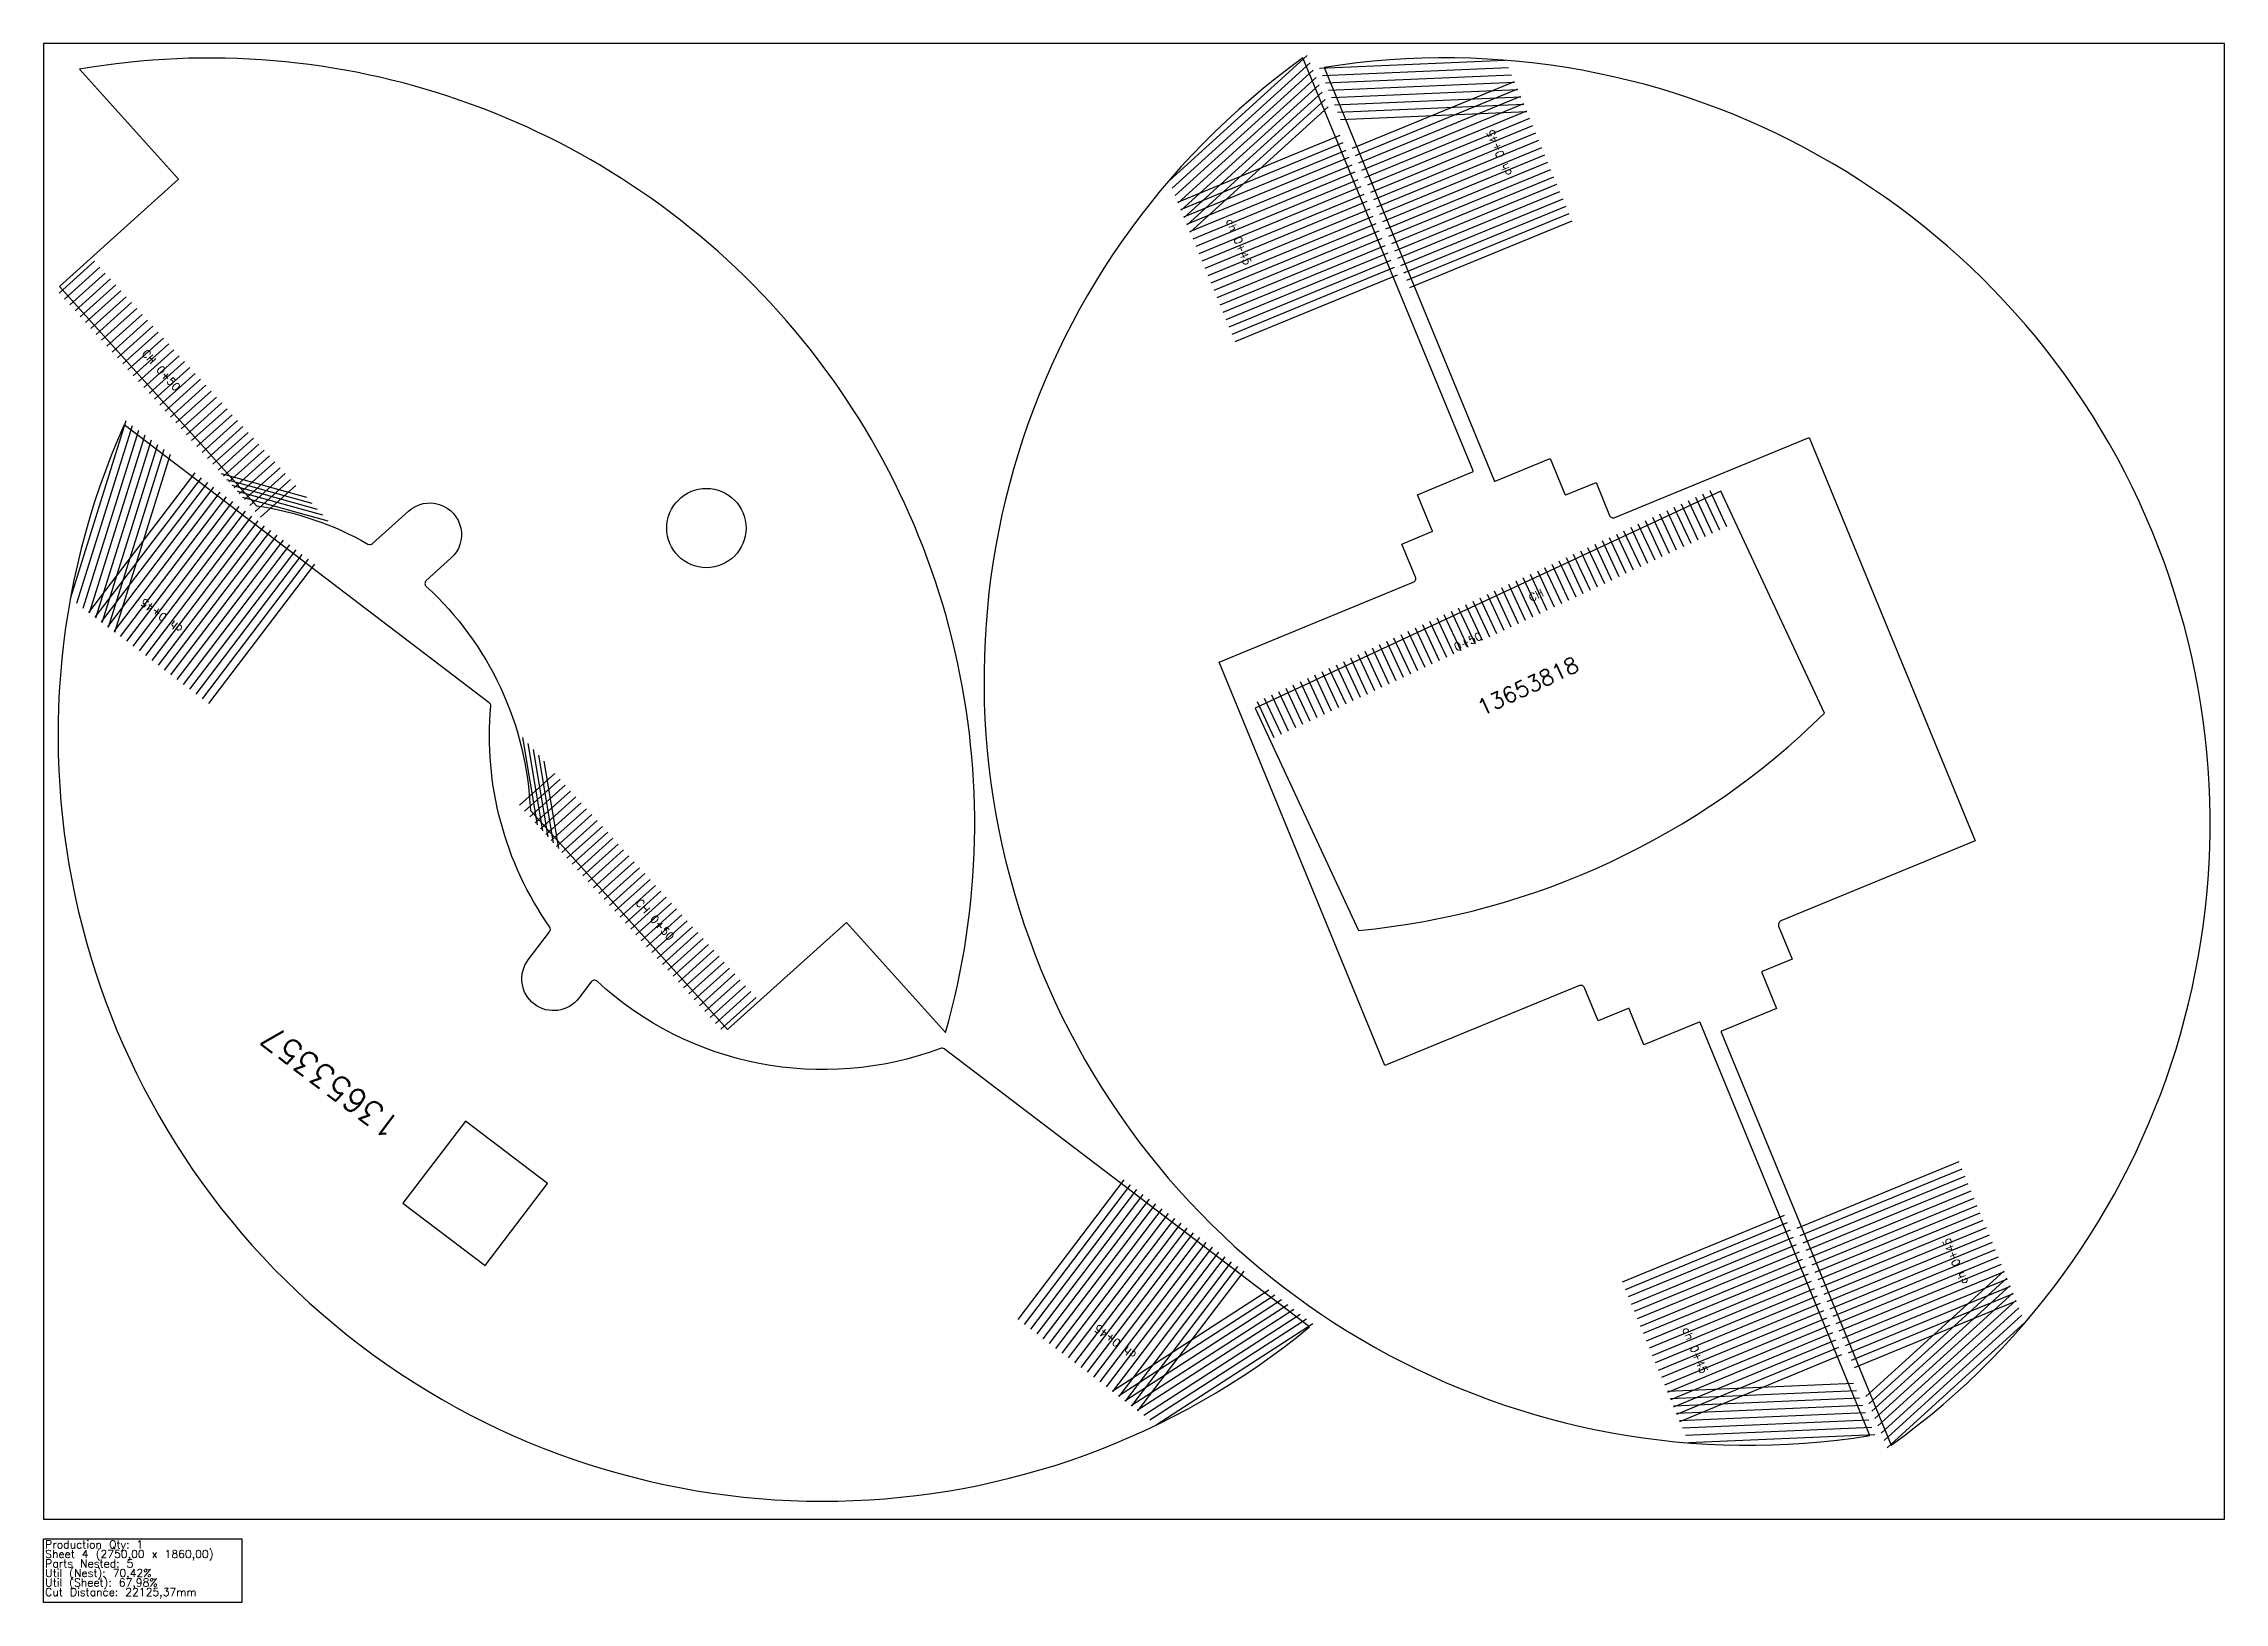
# Model space of a CAD drawing. Header units: millimetres. Extents: x 8663 to 11413, y -105 to 1860.
import ezdxf

# ---------------------------------------------------------------- set-up
doc = ezdxf.new("R2010")
doc.units = ezdxf.units.MM
for name, color, linetype in [('13653357', 7, 'Continuous'), ('13653818', 7, 'Continuous'), ('Chanfro', 7, 'Continuous'), ('sheet', 24, 'Continuous'), ('Stats', 7, 'Continuous'), ('Texto', 7, 'Continuous')]:
    doc.layers.add(name, color=color, linetype=linetype)
doc.styles.get("Standard").update_dxf_attribs({"font": 'txt.shx'})

msp = doc.modelspace()

# ---------------------------------------------------------------- linework, layer by layer
at = {"layer": '13653357', "color": 7}
for points in [[(10599.1, 672.5), (10354, 571.6), (10144.7, 1080.2), (10389.7, 1181, 0.414214), (10392.4, 1187.6), (10375.3, 1229.2), (10413.2, 1244.8, 0.414214), (10413.7, 1246.1), (10395.1, 1291.4), (10464.4, 1320, 0.414214), (10465, 1321.3), (10250.6, 1842, 0.791169), (10965.6, 105.2), (10751.3, 625.9, 0.414214), (10750, 626.4), (10680.6, 597.9), (10662, 643.2, 0.414214), (10660.6, 643.7), (10622.7, 628.1), (10605.6, 669.7, 0.414214)], [(10643.8, 1262.6), (10888.8, 1363.5), (11098.2, 854.9), (10853.2, 754, 0.414214), (10850.4, 747.5), (10867.6, 705.9), (10829.7, 690.3, 0.414214), (10829.1, 689), (10847.8, 643.7), (10778.4, 615.1, 0.414214), (10777.9, 613.8), (10992.2, 93.1, 0.791169), (10277.2, 1829.9), (10491.6, 1309.2, 0.414214), (10492.9, 1308.6), (10562.2, 1337.2), (10580.9, 1291.9, 0.414214), (10582.2, 1291.3), (10620.1, 1306.9), (10637.2, 1265.3, 0.414214)], [(9300.7, 746.3, -0.176475), (9226.3, 1024.7, 0.257691), (9224.4, 1029.1), (8763.9, 1379.5, 0.791169), (10258.7, 242.2), (9798.1, 592.6, 0.257691), (9793.4, 593.3, -0.282918), (9360.4, 677.9, 0.442032), (9353.1, 677.3), (9337.4, 656.7, -0.999998), (9273.7, 705.1), (9300.6, 740.4, 0.326039)]]:
    msp.add_lwpolyline(points, format="xyb", close=True, dxfattribs=at)
msp.add_lwpolyline([(9297.8, 422.9), (9194.3, 501.6), (9115.6, 398.2), (9219.1, 319.5)], close=True, dxfattribs=at)
at = {"layer": '13653818', "color": 7}
for points in [[(9276.3, 893.4), (9524.9, 617), (9675.1, 752), (9799.9, 613.2, 0.55221), (8707.8, 1827.8), (8832.7, 1689), (8682.4, 1553.9), (8931, 1277.5, -0.092445), (9071.4, 1229.2, 0.322577), (9077.2, 1229.8), (9122.7, 1270.7, -1.000002), (9176.2, 1211.2), (9145, 1183.1, 0.443132), (9145, 1175.7, -0.199872)], [(10320.8, 742.1, 0.172894), (10908.1, 1016), (10777.5, 1296), (10190.2, 1022.1)]]:
    msp.add_lwpolyline(points, format="xyb", close=True, dxfattribs=at)
msp.add_circle((9498.3, 1249.3), 50, dxfattribs=at)
at = {"layer": 'Chanfro', "color": 1}
for p, q in [((10081.9, 1687.1), (10255.8, 1845.2)), ((10085.7, 1677.8), (10259.6, 1835.9)), ((10089.5, 1668.6), (10263.4, 1826.7)), ((10093.3, 1659.3), (10267.2, 1817.5)), ((10506.1, 1838.7), (10271.3, 1828.5)), ((10509.9, 1829.4), (10275.1, 1819.3)), ((10513.7, 1820.2), (10278.9, 1810)), ((10097.1, 1650.1), (10271, 1808.2)), ((10100.9, 1640.8), (10274.8, 1799)), ((10104.7, 1631.6), (10278.6, 1789.7)), ((10517.5, 1811), (10282.7, 1800.8)), ((10521.3, 1801.7), (10286.5, 1791.6)), ((10525.1, 1792.5), (10290.3, 1782.3)), ((10517.1, 1811.9), (10312.8, 1727.7)), ((10520.9, 1802.6), (10316.6, 1718.5)), ((10524.8, 1793.4), (10320.4, 1709.3)), ((10108.5, 1622.4), (10282.4, 1780.5)), ((10528.9, 1783.2), (10294.1, 1773.1)), ((10532.7, 1774), (10297.9, 1763.8)), ((10528.6, 1784.1), (10324.2, 1700)), ((10532.4, 1774.9), (10328, 1690.8)), ((10536.2, 1765.6), (10331.8, 1681.5)), ((10092.9, 1660.3), (10297.3, 1744.4)), ((10096.7, 1651), (10301.1, 1735.2)), ((10540, 1756.4), (10335.6, 1672.3)), ((10543.8, 1747.2), (10339.4, 1663)), ((10547.6, 1737.9), (10343.2, 1653.8)), ((10100.5, 1641.8), (10304.9, 1725.9)), ((10104.3, 1632.5), (10308.7, 1716.7)), ((10108.1, 1623.3), (10312.5, 1707.4)), ((10551.4, 1728.7), (10347, 1644.5)), ((10555.2, 1719.4), (10350.9, 1635.3)), ((10559, 1710.2), (10354.7, 1626)), ((10112, 1614), (10316.3, 1698.2)), ((10115.8, 1604.8), (10320.1, 1688.9)), ((10119.6, 1595.5), (10323.9, 1679.7)), ((10562.8, 1700.9), (10358.5, 1616.8)), ((10566.6, 1691.7), (10362.3, 1607.5)), ((10570.4, 1682.4), (10366.1, 1598.3)), ((10123.4, 1586.3), (10327.7, 1670.4)), ((10127.2, 1577), (10331.5, 1661.2)), ((10131, 1567.8), (10335.3, 1651.9)), ((10574.2, 1673.2), (10369.9, 1589)), ((10578.1, 1663.9), (10373.7, 1579.8)), ((10581.9, 1654.7), (10377.5, 1570.5)), ((10134.8, 1558.5), (10339.2, 1642.7)), ((10138.6, 1549.3), (10343, 1633.4)), ((10142.4, 1540.1), (10346.8, 1624.2)), ((10585.7, 1645.4), (10381.3, 1561.3)), ((10589.5, 1636.2), (10385.1, 1552.1)), ((10146.2, 1530.8), (10350.6, 1614.9)), ((10150, 1521.6), (10354.4, 1605.7)), ((10153.8, 1512.3), (10358.2, 1596.4)), ((8726.6, 1585.6), (8682, 1545.5)), ((8733.3, 1578.1), (8688.7, 1538)), ((8740, 1570.7), (8695.4, 1530.6)), ((10157.6, 1503.1), (10362, 1587.2)), ((10161.4, 1493.8), (10365.8, 1578)), ((10165.2, 1484.6), (10369.6, 1568.7)), ((8746.7, 1563.3), (8702.1, 1523.2)), ((8753.4, 1555.8), (8708.7, 1515.7)), ((8760, 1548.4), (8715.4, 1508.3)), ((8766.7, 1541), (8722.1, 1500.8)), ((8773.4, 1533.5), (8728.8, 1493.4)), ((8780.1, 1526.1), (8735.5, 1486)), ((8786.8, 1518.7), (8742.2, 1478.5)), ((8793.5, 1511.2), (8748.9, 1471.1)), ((8800.2, 1503.8), (8755.5, 1463.7)), ((8806.8, 1496.3), (8762.2, 1456.2)), ((8813.5, 1488.9), (8768.9, 1448.8)), ((8820.2, 1481.5), (8775.6, 1441.4)), ((8826.9, 1474), (8782.3, 1433.9)), ((8833.6, 1466.6), (8789, 1426.5)), ((8840.3, 1459.2), (8795.7, 1419)), ((8847, 1451.7), (8802.3, 1411.6)), ((8853.6, 1444.3), (8809, 1404.2)), ((8860.3, 1436.9), (8815.7, 1396.7)), ((8867, 1429.4), (8822.4, 1389.3)), ((8873.7, 1422), (8829.1, 1381.9)), ((8880.4, 1414.5), (8835.8, 1374.4)), ((8887.1, 1407.1), (8842.5, 1367)), ((8696.6, 1160.6), (8766.7, 1384.9)), ((8704.5, 1154.5), (8774.7, 1378.8)), ((8893.8, 1399.7), (8849.1, 1359.6)), ((8900.4, 1392.2), (8855.8, 1352.1)), ((8907.1, 1384.8), (8862.5, 1344.7)), ((8913.8, 1377.4), (8869.2, 1337.2)), ((8712.5, 1148.4), (8782.6, 1372.8)), ((8720.4, 1142.4), (8790.6, 1366.7)), ((8728.4, 1136.3), (8798.5, 1360.7)), ((8736.3, 1130.3), (8806.5, 1354.6)), ((8744.3, 1124.2), (8814.4, 1348.6)), ((8920.5, 1369.9), (8875.9, 1329.8)), ((8927.2, 1362.5), (8882.6, 1322.4)), ((8933.9, 1355.1), (8889.3, 1314.9)), ((8940.6, 1347.6), (8895.9, 1307.5)), ((8752.3, 1118.2), (8822.4, 1342.5)), ((8947.3, 1340.2), (8902.6, 1300.1)), ((8953.9, 1332.7), (8909.3, 1292.6)), ((8960.6, 1325.3), (8916, 1285.2)), ((8719.6, 1143), (8853.4, 1318.9)), ((8727.6, 1136.9), (8861.4, 1312.8)), ((8735.5, 1130.9), (8869.4, 1306.8)), ((8743.5, 1124.8), (8877.3, 1300.7)), ((8751.5, 1118.8), (8885.3, 1294.7)), ((8994.5, 1287.7), (8886.8, 1317.7)), ((9001.1, 1280.3), (8893.5, 1310.2)), ((9007.8, 1272.8), (8900.2, 1302.8)), ((9014.5, 1265.4), (8906.9, 1295.3)), ((8967.3, 1317.9), (8922.7, 1277.8)), ((8974, 1310.4), (8929.4, 1270.3)), ((8980.7, 1303), (8936.1, 1262.9)), ((10785.2, 1251), (10764.1, 1296.4)), ((8759.4, 1112.7), (8893.2, 1288.6)), ((8767.4, 1106.7), (8901.2, 1282.6)), ((8775.3, 1100.6), (8909.2, 1276.5)), ((8783.3, 1094.6), (8917.1, 1270.4)), ((9021.2, 1257.9), (8913.6, 1287.9)), ((10721.8, 1221.5), (10700.6, 1266.8)), ((10730.8, 1225.7), (10709.7, 1271)), ((10739.9, 1229.9), (10718.8, 1275.2)), ((10749, 1234.1), (10727.8, 1279.5)), ((10758, 1238.4), (10736.9, 1283.7)), ((10767.1, 1242.6), (10746, 1287.9)), ((10776.1, 1246.8), (10755, 1292.1)), ((8791.3, 1088.5), (8925.1, 1264.4)), ((8799.2, 1082.5), (8933, 1258.3)), ((8807.2, 1076.4), (8941, 1252.3)), ((8815.1, 1070.3), (8948.9, 1246.2)), ((8823.1, 1064.3), (8956.9, 1240.2)), ((10667.4, 1196.1), (10646.3, 1241.4)), ((10676.5, 1200.3), (10655.3, 1245.6)), ((10685.5, 1204.6), (10664.4, 1249.9)), ((10694.6, 1208.8), (10673.4, 1254.1)), ((10703.6, 1213), (10682.5, 1258.3)), ((10712.7, 1217.2), (10691.6, 1262.6)), ((8831.1, 1058.2), (8964.9, 1234.1)), ((8839, 1052.2), (8972.8, 1228.1)), ((8847, 1046.1), (8980.8, 1222)), ((8854.9, 1040.1), (8988.7, 1215.9)), ((10603.9, 1166.5), (10582.8, 1211.8)), ((10613, 1170.8), (10591.9, 1216.1)), ((10622.1, 1175), (10600.9, 1220.3)), ((10631.1, 1179.2), (10610, 1224.5)), ((10640.2, 1183.4), (10619.1, 1228.7)), ((10649.3, 1187.7), (10628.1, 1233)), ((10658.3, 1191.9), (10637.2, 1237.2)), ((8862.9, 1034), (8996.7, 1209.9)), ((8870.8, 1028), (9004.7, 1203.8)), ((10549.6, 1141.2), (10528.4, 1186.5)), ((10558.6, 1145.4), (10537.5, 1190.7)), ((10567.7, 1149.6), (10546.6, 1194.9)), ((10576.8, 1153.8), (10555.6, 1199.2)), ((10585.8, 1158.1), (10564.7, 1203.4)), ((10594.9, 1162.3), (10573.8, 1207.6)), ((10486.1, 1111.6), (10465, 1156.9)), ((10495.2, 1115.8), (10474.1, 1161.1)), ((10504.3, 1120), (10483.1, 1165.4)), ((10513.3, 1124.3), (10492.2, 1169.6)), ((10522.4, 1128.5), (10501.3, 1173.8)), ((10531.4, 1132.7), (10510.3, 1178)), ((10540.5, 1136.9), (10519.4, 1182.3)), ((10431.8, 1086.2), (10410.6, 1131.5)), ((10440.8, 1090.5), (10419.7, 1135.8)), ((10449.9, 1094.7), (10428.7, 1140)), ((10458.9, 1098.9), (10437.8, 1144.2)), ((10468, 1103.1), (10446.9, 1148.4)), ((10477.1, 1107.4), (10455.9, 1152.7)), ((10368.3, 1056.6), (10347.2, 1102)), ((10377.4, 1060.9), (10356.2, 1106.2)), ((10386.4, 1065.1), (10365.3, 1110.4)), ((10395.5, 1069.3), (10374.4, 1114.6)), ((10404.6, 1073.5), (10383.4, 1118.9)), ((10413.6, 1077.8), (10392.5, 1123.1)), ((10422.7, 1082), (10401.6, 1127.3)), ((10313.9, 1031.3), (10292.8, 1076.6)), ((10323, 1035.5), (10301.9, 1080.8)), ((10332.1, 1039.7), (10310.9, 1085.1)), ((10341.1, 1044), (10320, 1089.3)), ((10350.2, 1048.2), (10329.1, 1093.5)), ((10359.2, 1052.4), (10338.1, 1097.7)), ((10250.5, 1001.7), (10229.4, 1047)), ((10259.6, 1005.9), (10238.4, 1051.2)), ((10268.6, 1010.2), (10247.5, 1055.5)), ((10277.7, 1014.4), (10256.5, 1059.7)), ((10286.7, 1018.6), (10265.6, 1063.9)), ((10295.8, 1022.8), (10274.7, 1068.1)), ((10304.9, 1027.1), (10283.7, 1072.4)), ((10214.2, 984.8), (10193.1, 1030.1)), ((10223.3, 989), (10202.2, 1034.3)), ((10232.4, 993.3), (10211.2, 1038.6)), ((10241.4, 997.5), (10220.3, 1042.8)), ((9266.5, 985.2), (9284.9, 875)), ((9273.1, 977.7), (9291.5, 867.5)), ((9279.8, 970.3), (9298.2, 860.1)), ((9286.5, 962.9), (9304.9, 852.7)), ((9307, 940.1), (9262.4, 900)), ((9293.2, 955.4), (9311.6, 845.2)), ((9313.7, 932.7), (9269, 892.6)), ((9320.3, 925.3), (9275.7, 885.1)), ((9327, 917.8), (9282.4, 877.7)), ((9333.7, 910.4), (9289.1, 870.3)), ((9340.4, 902.9), (9295.8, 862.8)), ((9347.1, 895.5), (9302.5, 855.4)), ((9353.8, 888.1), (9309.2, 848)), ((9360.5, 880.6), (9315.8, 840.5)), ((9367.1, 873.2), (9322.5, 833.1)), ((9373.8, 865.8), (9329.2, 825.6)), ((9380.5, 858.3), (9335.9, 818.2)), ((9387.2, 850.9), (9342.6, 810.8)), ((9393.9, 843.5), (9349.3, 803.3)), ((9400.6, 836), (9356, 795.9)), ((9407.3, 828.6), (9362.6, 788.5)), ((9413.9, 821.1), (9369.3, 781)), ((9420.6, 813.7), (9376, 773.6)), ((9427.3, 806.3), (9382.7, 766.2)), ((9434, 798.8), (9389.4, 758.7)), ((9440.7, 791.4), (9396.1, 751.3)), ((9447.4, 784), (9402.8, 743.8)), ((9454.1, 776.5), (9409.4, 736.4)), ((9460.7, 769.1), (9416.1, 729)), ((9467.4, 761.7), (9422.8, 721.5)), ((9474.1, 754.2), (9429.5, 714.1)), ((9480.8, 746.8), (9436.2, 706.7)), ((9487.5, 739.3), (9442.9, 699.2)), ((9494.2, 731.9), (9449.6, 691.8)), ((9500.9, 724.5), (9456.2, 684.4)), ((9507.6, 717), (9462.9, 676.9)), ((9514.2, 709.6), (9469.6, 669.5)), ((9520.9, 702.2), (9476.3, 662.1)), ((9527.6, 694.7), (9483, 654.6)), ((9534.3, 687.3), (9489.7, 647.2)), ((9541, 679.9), (9496.4, 639.7)), ((9547.7, 672.4), (9503.1, 632.3)), ((9554.4, 665), (9509.7, 624.9)), ((9561, 657.6), (9516.4, 617.4)), ((11077.6, 450.5), (10873.2, 366.4)), ((11081.4, 441.3), (10877.1, 357.1)), ((9891.3, 251.6), (10025.1, 427.5)), ((9899.3, 245.5), (10033.1, 421.4)), ((9907.2, 239.5), (10041, 415.3)), ((11085.2, 432), (10880.9, 347.9)), ((11089, 422.8), (10884.7, 338.6)), ((11092.8, 413.5), (10888.5, 329.4)), ((9915.2, 233.4), (10049, 409.3)), ((9923.1, 227.4), (10057, 403.2)), ((9931.1, 221.3), (10064.9, 397.2)), ((9939.1, 215.2), (10072.9, 391.1)), ((9947, 209.2), (10080.8, 385.1)), ((11096.6, 404.3), (10892.3, 320.1)), ((11100.4, 395), (10896.1, 310.9)), ((11104.3, 385.8), (10899.9, 301.6)), ((9955, 203.1), (10088.8, 379)), ((9962.9, 197.1), (10096.8, 373)), ((9970.9, 191), (10104.7, 366.9)), ((9978.9, 185), (10112.7, 360.9)), ((10653.4, 298.9), (10857.7, 383)), ((10657.2, 289.6), (10861.5, 373.8)), ((10661, 280.4), (10865.4, 364.5)), ((11108.1, 376.5), (10903.7, 292.4)), ((11111.9, 367.3), (10907.5, 283.1)), ((11115.7, 358), (10911.3, 273.9)), ((9986.8, 178.9), (10120.6, 354.8)), ((9994.8, 172.9), (10128.6, 348.7)), ((10002.7, 166.8), (10136.5, 342.7)), ((10010.7, 160.8), (10144.5, 336.6)), ((10018.6, 154.7), (10152.5, 330.6)), ((10664.8, 271.1), (10869.2, 355.3)), ((10668.6, 261.9), (10873, 346)), ((10672.4, 252.7), (10876.8, 336.8)), ((11119.5, 348.8), (10915.1, 264.7)), ((11123.3, 339.5), (10918.9, 255.4)), ((11127.1, 330.3), (10922.7, 246.2)), ((10026.6, 148.6), (10160.4, 324.5)), ((10034.6, 142.6), (10168.4, 318.5)), ((10042.5, 136.5), (10176.3, 312.4)), ((10676.2, 243.4), (10880.6, 327.5)), ((10680, 234.2), (10884.4, 318.3)), ((10683.8, 224.9), (10888.2, 309)), ((11130.9, 321), (10926.5, 236.9)), ((11134.7, 311.8), (10930.4, 227.7)), ((11138.5, 302.5), (10934.2, 218.4)), ((11134.3, 312.7), (10960.4, 154.6)), ((11138.1, 303.5), (10964.2, 145.4)), ((10009.9, 161.4), (10207.4, 288.8)), ((10017.9, 155.3), (10215.3, 282.7)), ((10025.8, 149.2), (10223.3, 276.7)), ((10687.6, 215.7), (10892, 299.8)), ((10691.4, 206.4), (10895.8, 290.5)), ((10695.3, 197.2), (10899.6, 281.3)), ((11142.3, 293.3), (10938, 209.2)), ((11146.1, 284.1), (10941.8, 199.9)), ((11141.9, 294.2), (10968, 136.1)), ((11145.7, 285), (10971.8, 126.9)), ((11149.6, 275.7), (10975.7, 117.6)), ((10033.8, 143.2), (10231.3, 270.6)), ((10041.7, 137.1), (10239.2, 264.6)), ((10049.7, 131.1), (10247.2, 258.5)), ((10057.6, 125), (10255.1, 252.5)), ((10699.1, 187.9), (10903.4, 272.1)), ((10702.9, 178.7), (10907.2, 262.8)), ((10706.7, 169.4), (10911, 253.6)), ((11149.9, 274.8), (10945.6, 190.7)), ((11153.4, 266.5), (10979.5, 108.4)), ((11157.2, 257.2), (10983.3, 99.1)), ((11161, 248), (10987.1, 89.9)), ((10065.6, 119), (10263.1, 246.4)), ((10710.5, 160.2), (10914.8, 244.3)), ((10714.3, 150.9), (10918.7, 235.1)), ((10718.1, 141.7), (10922.5, 225.8)), ((10721.9, 132.4), (10926.3, 216.6)), ((10725.7, 123.2), (10930.1, 207.3)), ((10710.1, 161.1), (10944.9, 171.3)), ((10713.9, 151.9), (10948.7, 162)), ((10717.7, 142.6), (10952.5, 152.8)), ((10721.5, 133.4), (10956.3, 143.5)), ((10725.3, 124.1), (10960.1, 134.3)), ((10729.1, 114.9), (10964, 125)), ((10732.9, 105.6), (10967.8, 115.8)), ((10736.8, 96.4), (10971.6, 106.5))]:
    msp.add_line(p, q, dxfattribs=at)
at = {"layer": 'sheet', "color": 7}
msp.add_lwpolyline([(8662.5, 0), (11412.5, 0), (11412.5, 1860), (8662.5, 1860)], close=True, dxfattribs=at)
at = {"layer": 'Stats', "color": 151}
msp.add_lwpolyline([(8662.5, -25), (8912.5, -25), (8912.5, -105), (8662.5, -105), (8662.5, -25)], close=True, dxfattribs=at)

# ---------------------------------------------------------------- texts
at = {"layer": 'Chanfro', "color": 1, "char_height": 10}
for s, insert, width, attachment_point, rotation in [('ch 0+45', (10490.8, 1752.7), 88.851, 9, 112.3764), ('ch 0+45', (10153.3, 1636.8), 88.851, 7, 292.3764), ('CH 0+50', (8793, 1475.5), 89.962, 1, 311.9603), ('ch 0+45', (8783.6, 1153.3), 88.851, 3, 142.7359), ('{\\W6.26034;  }CH 0+50', (10432.8, 1118.1), 151.354, 1, 25), ('CH 0+50', (9458.6, 735.2), 89.962, 3, 311.9603), ('ch 0+45', (11089.5, 298.3), 88.851, 7, 112.3764), ('ch 0+45', (10035.3, 200.9), 88.851, 1, 142.7359), ('ch 0+45', (10752.1, 182.4), 88.851, 9, 292.3764)]:
    msp.add_mtext(s, dxfattribs=dict(at, insert=insert, width=width, attachment_point=attachment_point, rotation=rotation))
at = {"layer": 'Stats', "color": 60}
for s, p in [('Production Qty: 1', (8664.5, -37)), ('Sheet 4 (2750,00 x 1860,00)', (8664.5, -49)), ('Parts Nested: 5', (8664.5, -61)), ('Util (Nest): 70,42%', (8664.5, -73)), ('Util (Sheet): 67,98%', (8664.5, -85)), ('Cut Distance: 22125,37mm', (8664.5, -97))]:
    msp.add_text(s, height=10, dxfattribs=at).set_placement(p)
at = {"layer": 'Texto', "color": 3, "attachment_point": 1}
for s, insert, char_height, width, rotation in [('13653818 ', (10467.9, 1030.3), 20, 275.707, 25), ('13653357', (9097.2, 476.6), 30, 371.765, 142.7359)]:
    msp.add_mtext(s, dxfattribs=dict(at, insert=insert, char_height=char_height, width=width, rotation=rotation))

doc.saveas('drawing.dxf')
